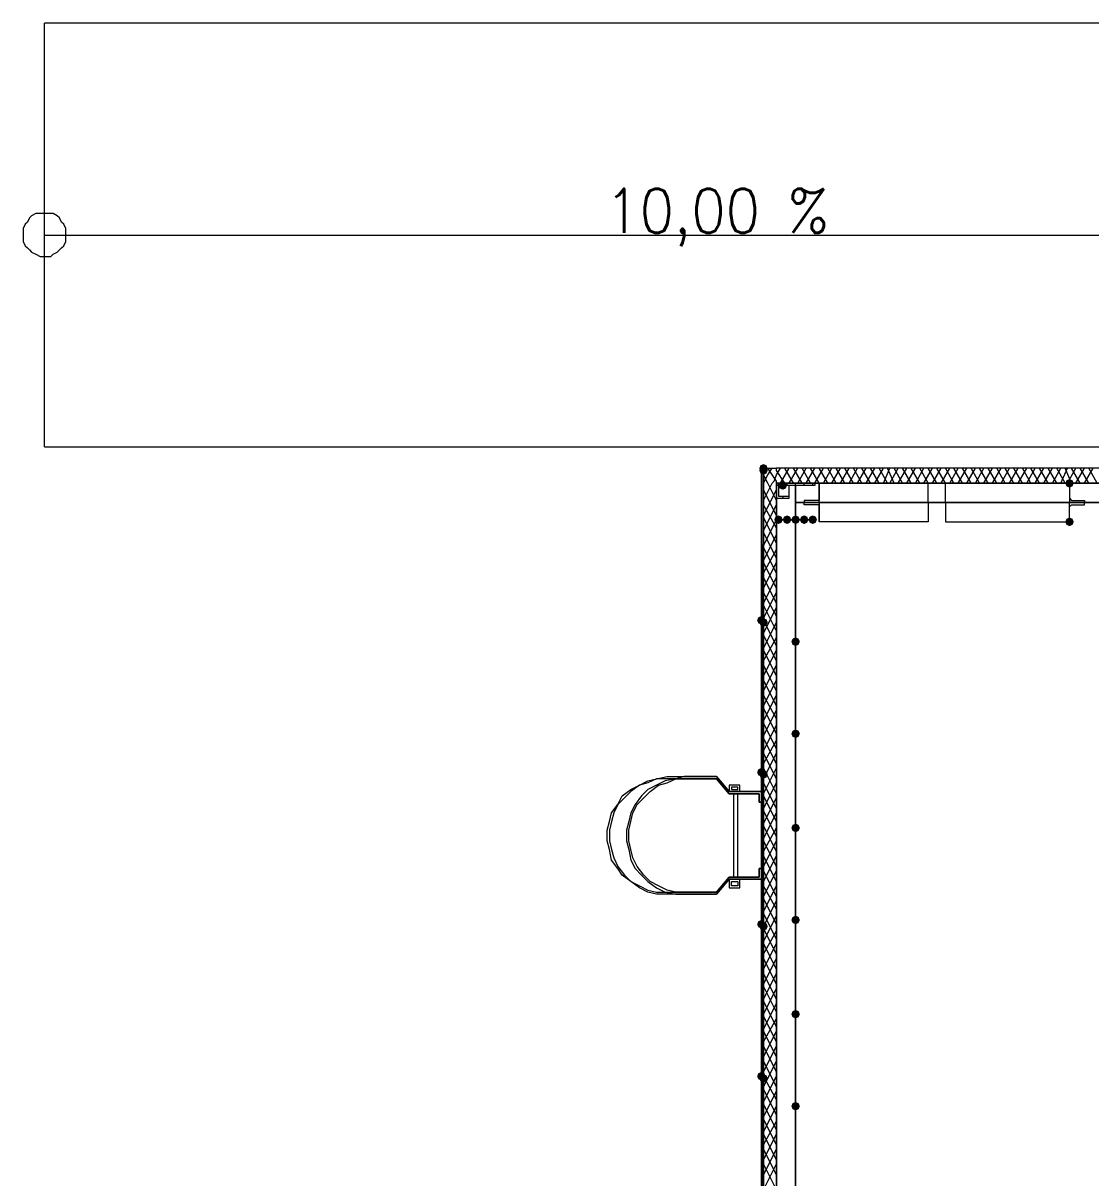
# Model space of a CAD drawing. Header units: millimetres. Extents: x 0 to 420, y 0 to 297.
# Drawn here: x 94.61 to 115.74, y 208.51 to 231.35 of the extents above; entities that cross this region are included whole.
import ezdxf

# ---------------------------------------------------------------- set-up
doc = ezdxf.new("R2010")
doc.units = ezdxf.units.MM
doc.styles.get("Standard").update_dxf_attribs({"font": 'STANDARD'})

msp = doc.modelspace()

# ---------------------------------------------------------------- hatches: boundary and pattern name
for color, points in [(254, [(109.347, 222.546333), (109.322129, 222.486537), (109.262333, 222.461667), (109.202538, 222.486537), (109.177667, 222.546333), (109.202537, 222.606129), (109.262333, 222.631), (109.322129, 222.606129)]), (254, [(109.347, 222.546333), (109.322129, 222.486537), (109.262333, 222.461667), (109.202538, 222.486537), (109.177667, 222.546333), (109.202537, 222.606129), (109.262333, 222.631), (109.322129, 222.606129)]), (7, [(109.347, 222.504), (109.322129, 222.444204), (109.262333, 222.419333), (109.202538, 222.444204), (109.177667, 222.504), (109.202537, 222.563796), (109.262333, 222.588667), (109.322129, 222.563796)]), (7, [(109.728, 222.207667), (109.703129, 222.147871), (109.643333, 222.123), (109.583537, 222.147871), (109.558667, 222.207667), (109.583537, 222.267462), (109.643333, 222.292333), (109.703129, 222.267463)]), (7, [(115.400667, 222.25), (115.375796, 222.190204), (115.316, 222.165333), (115.256204, 222.190204), (115.231333, 222.25), (115.256204, 222.309796), (115.316, 222.334667), (115.375796, 222.309796)]), (7, [(109.643333, 221.530333), (109.618463, 221.470537), (109.558667, 221.445667), (109.498871, 221.470537), (109.474, 221.530333), (109.498871, 221.590129), (109.558667, 221.615), (109.618462, 221.590129)]), (7, [(109.812667, 221.530333), (109.787796, 221.470537), (109.728, 221.445667), (109.668204, 221.470537), (109.643333, 221.530333), (109.668204, 221.590129), (109.728, 221.615), (109.787796, 221.590129)]), (7, [(109.982, 221.530333), (109.957129, 221.470537), (109.897333, 221.445667), (109.837538, 221.470537), (109.812667, 221.530333), (109.837537, 221.590129), (109.897333, 221.615), (109.957129, 221.590129)]), (7, [(110.151333, 221.530333), (110.126462, 221.470537), (110.066667, 221.445667), (110.006871, 221.470537), (109.982, 221.530333), (110.006871, 221.590129), (110.066667, 221.615), (110.126462, 221.590129)]), (7, [(110.320667, 221.530333), (110.295796, 221.470537), (110.236, 221.445667), (110.176204, 221.470537), (110.151333, 221.530333), (110.176204, 221.590129), (110.236, 221.615), (110.295796, 221.590129)]), (7, [(115.400667, 221.488), (115.375796, 221.428204), (115.316, 221.403333), (115.256204, 221.428204), (115.231333, 221.488), (115.256204, 221.547796), (115.316, 221.572667), (115.375796, 221.547796)]), (254, [(109.304667, 219.540667), (109.279796, 219.480871), (109.22, 219.456), (109.160204, 219.480871), (109.135333, 219.540667), (109.160204, 219.600462), (109.22, 219.625333), (109.279796, 219.600463)]), (254, [(109.347, 219.498333), (109.322129, 219.438538), (109.262333, 219.413667), (109.202538, 219.438538), (109.177667, 219.498333), (109.202537, 219.558129), (109.262333, 219.583), (109.322129, 219.558129)]), (7, [(109.982, 219.117333), (109.957129, 219.057537), (109.897333, 219.032667), (109.837538, 219.057537), (109.812667, 219.117333), (109.837537, 219.177129), (109.897333, 219.202), (109.957129, 219.177129)]), (7, [(109.982, 217.297), (109.957129, 217.237204), (109.897333, 217.212333), (109.837538, 217.237204), (109.812667, 217.297), (109.837537, 217.356796), (109.897333, 217.381667), (109.957129, 217.356796)]), (254, [(109.304667, 216.535), (109.279796, 216.475204), (109.22, 216.450333), (109.160204, 216.475204), (109.135333, 216.535), (109.160204, 216.594796), (109.22, 216.619667), (109.279796, 216.594796)]), (254, [(109.347, 216.492667), (109.322129, 216.432871), (109.262333, 216.408), (109.202538, 216.432871), (109.177667, 216.492667), (109.202537, 216.552462), (109.262333, 216.577333), (109.322129, 216.552463)]), (7, [(109.982, 215.434333), (109.957129, 215.374537), (109.897333, 215.349667), (109.837538, 215.374537), (109.812667, 215.434333), (109.837537, 215.494129), (109.897333, 215.519), (109.957129, 215.494129)]), (254, [(109.304667, 213.529333), (109.279796, 213.469538), (109.22, 213.444667), (109.160204, 213.469538), (109.135333, 213.529333), (109.160204, 213.589129), (109.22, 213.614), (109.279796, 213.589129)]), (254, [(109.347, 213.487), (109.322129, 213.427204), (109.262333, 213.402333), (109.202538, 213.427204), (109.177667, 213.487), (109.202537, 213.546796), (109.262333, 213.571667), (109.322129, 213.546796)]), (7, [(109.982, 213.614), (109.957129, 213.554204), (109.897333, 213.529333), (109.837538, 213.554204), (109.812667, 213.614), (109.837537, 213.673796), (109.897333, 213.698667), (109.957129, 213.673796)]), (7, [(109.982, 211.751333), (109.957129, 211.691537), (109.897333, 211.666667), (109.837538, 211.691537), (109.812667, 211.751333), (109.837537, 211.811129), (109.897333, 211.836), (109.957129, 211.811129)]), (254, [(109.304667, 210.523667), (109.279796, 210.463871), (109.22, 210.439), (109.160204, 210.463871), (109.135333, 210.523667), (109.160204, 210.583462), (109.22, 210.608333), (109.279796, 210.583463)]), (254, [(109.347, 210.481333), (109.322129, 210.421537), (109.262333, 210.396667), (109.202538, 210.421537), (109.177667, 210.481333), (109.202537, 210.541129), (109.262333, 210.566), (109.322129, 210.541129)]), (7, [(109.982, 209.931), (109.957129, 209.871204), (109.897333, 209.846333), (109.837538, 209.871204), (109.812667, 209.931), (109.837537, 209.990796), (109.897333, 210.015667), (109.957129, 209.990796)])]:
    msp.add_hatch(color=color).paths.add_polyline_path(points, flags=0)
h = msp.add_hatch(color=7)
h.paths.add_polyline_path([(109.262333, 222.546333), (109.22, 222.546333), (109.262333, 204.512333)], flags=0)
h.paths.add_polyline_path([(109.22, 222.546333), (109.262333, 204.512333), (109.22, 204.512333)], flags=0)

# ---------------------------------------------------------------- linework, layer by layer
at = {"color": 7, "lineweight": 0}
for points in [[(95.038333, 222.969667), (95.038333, 231.351667)], [(95.038333, 222.969667), (121.115667, 222.969667), (121.115667, 231.351667), (95.038333, 231.351667)], [(95.038333, 227.160667), (121.115667, 227.160667), (117.136333, 222.969667)], [(109.262333, 222.546333), (109.262333, 204.512333), (109.22, 222.546333), (109.22, 204.512333)], [(109.262333, 222.504), (109.262333, 222.546333)], [(109.262333, 222.546333), (109.516333, 222.546333)], [(109.262333, 222.546333), (109.262333, 105.579333)], [(109.347, 222.419333), (109.431667, 222.546333)], [(109.516333, 222.292333), (109.347, 222.546333)], [(109.516333, 222.504), (109.516333, 222.546333)], [(109.516333, 222.419333), (109.601, 222.546333)], [(122.936, 222.546333), (109.516333, 222.546333)], [(109.685667, 222.25), (109.516333, 222.504)], [(109.601, 222.25), (109.770333, 222.546333)], [(109.855, 222.25), (109.685667, 222.546333)], [(109.770333, 222.25), (109.939667, 222.546333)], [(110.024333, 222.25), (109.855, 222.546333)], [(109.939667, 222.25), (110.109, 222.546333)], [(110.193667, 222.25), (110.024333, 222.546333)], [(110.109, 222.25), (110.278333, 222.546333)], [(110.363, 222.25), (110.193667, 222.546333)], [(110.278333, 222.25), (110.447667, 222.546333)], [(110.532333, 222.25), (110.363, 222.546333)], [(110.447667, 222.25), (110.617, 222.546333)], [(110.701667, 222.25), (110.532333, 222.546333)], [(110.617, 222.25), (110.786333, 222.546333)], [(110.871, 222.25), (110.701667, 222.546333)], [(110.786333, 222.25), (110.955667, 222.546333)], [(111.040333, 222.25), (110.871, 222.546333)], [(110.955667, 222.25), (111.125, 222.546333)], [(111.209667, 222.25), (111.040333, 222.546333)], [(111.125, 222.25), (111.294333, 222.546333)], [(111.379, 222.25), (111.209667, 222.546333)], [(111.294333, 222.25), (111.463667, 222.546333)], [(111.548333, 222.25), (111.379, 222.546333)], [(111.463667, 222.25), (111.633, 222.546333)], [(111.717667, 222.25), (111.548333, 222.546333)], [(111.633, 222.25), (111.76, 222.546333)], [(111.844667, 222.25), (111.717667, 222.546333)], [(111.76, 222.25), (111.929333, 222.546333)], [(112.014, 222.25), (111.844667, 222.546333)], [(111.929333, 222.25), (112.098667, 222.546333)], [(112.183333, 222.25), (112.014, 222.546333)], [(112.098667, 222.25), (112.268, 222.546333)], [(112.352667, 222.25), (112.183333, 222.546333)], [(112.268, 222.25), (112.437333, 222.546333)], [(112.522, 222.25), (112.352667, 222.546333)], [(112.437333, 222.25), (112.606667, 222.546333)], [(112.691333, 222.25), (112.522, 222.546333)], [(112.606667, 222.25), (112.776, 222.546333)], [(112.860667, 222.25), (112.691333, 222.546333)], [(112.776, 222.25), (112.945333, 222.546333)], [(113.03, 222.25), (112.860667, 222.546333)], [(112.945333, 222.25), (113.114667, 222.546333)], [(113.199333, 222.25), (113.03, 222.546333)], [(113.114667, 222.25), (113.284, 222.546333)], [(113.368667, 222.25), (113.199333, 222.546333)], [(113.284, 222.25), (113.453333, 222.546333)], [(113.538, 222.25), (113.368667, 222.546333)], [(113.453333, 222.25), (113.622667, 222.546333)], [(113.707333, 222.25), (113.538, 222.546333)], [(113.622667, 222.25), (113.792, 222.546333)], [(113.876667, 222.25), (113.707333, 222.546333)], [(113.792, 222.25), (113.961333, 222.546333)], [(114.046, 222.25), (113.876667, 222.546333)], [(113.961333, 222.25), (114.130667, 222.546333)], [(114.215333, 222.25), (114.046, 222.546333)], [(114.130667, 222.25), (114.3, 222.546333)], [(114.384667, 222.25), (114.215333, 222.546333)], [(114.3, 222.25), (114.469333, 222.546333)], [(114.554, 222.25), (114.384667, 222.546333)], [(114.469333, 222.25), (114.638667, 222.546333)], [(114.723333, 222.25), (114.554, 222.546333)], [(114.638667, 222.25), (114.808, 222.546333)], [(114.892667, 222.25), (114.723333, 222.546333)], [(114.808, 222.25), (114.977333, 222.546333)], [(115.062, 222.25), (114.892667, 222.546333)], [(114.977333, 222.25), (115.146667, 222.546333)], [(115.231333, 222.25), (115.062, 222.546333)], [(115.146667, 222.25), (115.273667, 222.546333)], [(115.358333, 222.25), (115.231333, 222.546333)], [(115.273667, 222.25), (115.443, 222.546333)], [(115.527667, 222.25), (115.358333, 222.546333)], [(115.443, 222.25), (115.612333, 222.546333)], [(115.697, 222.25), (115.527667, 222.546333)], [(115.612333, 222.25), (115.781667, 222.546333)], [(115.866333, 222.25), (115.697, 222.546333)], [(109.262333, 222.25), (109.347, 222.419333)], [(109.347, 222.25), (109.262333, 222.419333)], [(109.262333, 222.207667), (109.262333, 222.25)], [(109.262333, 221.911333), (109.431667, 222.25)], [(109.516333, 221.911333), (109.347, 222.25)], [(109.431667, 222.25), (109.474, 222.292333)], [(109.474, 222.292333), (109.516333, 222.419333)], [(109.516333, 222.25), (109.516333, 222.292333)], [(109.516333, 222.207667), (109.516333, 222.25)], [(109.516333, 187.748333), (109.516333, 222.25)], [(109.516333, 222.25), (122.936, 222.25)], [(109.558667, 222.207667), (109.558667, 222.25)], [(109.728, 222.207667), (109.728, 222.25)], [(109.897333, 221.530333), (109.897333, 222.25)], [(110.066667, 222.207667), (110.066667, 222.25)], [(110.363, 221.869), (110.363, 222.25), (110.363, 221.953667), (110.363, 221.911333), (110.320667, 221.911333), (110.066667, 221.911333), (110.066667, 221.869), (110.363, 221.869), (112.522, 221.869), (112.522, 222.25), (110.363, 222.25)], [(110.236, 222.207667), (110.236, 222.25)], [(115.316, 222.25), (115.316, 221.953667), (115.358333, 221.911333), (115.612333, 221.911333), (115.612333, 221.869)], [(109.262333, 221.615), (109.516333, 222.123)], [(109.516333, 221.615), (109.262333, 222.123)], [(109.643333, 221.996), (109.643333, 221.953667)], [(109.262333, 221.318667), (109.516333, 221.826667)], [(109.516333, 221.361), (109.262333, 221.826667)], [(110.363, 221.869), (110.363, 221.488), (110.363, 221.530333), (110.363, 221.784333), (110.363, 221.826667), (110.320667, 221.826667), (110.066667, 221.826667), (110.066667, 221.869), (110.363, 221.869), (112.522, 221.869), (112.522, 221.488), (110.363, 221.488)], [(115.612333, 221.869), (115.316, 221.869)], [(115.316, 221.488), (115.316, 221.530333), (115.316, 221.784333), (115.358333, 221.826667), (115.612333, 221.826667), (115.612333, 221.869)], [(115.612333, 221.869), (115.316, 221.869)], [(109.516333, 221.064667), (109.262333, 221.572667)], [(109.262333, 221.022333), (109.516333, 221.530333)], [(109.516333, 220.768333), (109.262333, 221.276333)], [(109.262333, 220.726), (109.516333, 221.234)], [(109.516333, 220.472), (109.262333, 220.98)], [(109.262333, 220.472), (109.516333, 220.937667)], [(109.262333, 220.175667), (109.516333, 220.683667)], [(109.516333, 220.175667), (109.262333, 220.683667)], [(109.262333, 219.879333), (109.516333, 220.387333)], [(109.516333, 219.879333), (109.262333, 220.387333)], [(109.262333, 219.583), (109.516333, 220.091)], [(109.516333, 219.625333), (109.262333, 220.091)], [(109.516333, 219.329), (109.262333, 219.837)], [(109.262333, 219.286667), (109.516333, 219.794667)], [(109.516333, 219.032667), (109.262333, 219.540667)], [(109.262333, 218.990333), (109.516333, 219.498333)], [(109.516333, 218.736333), (109.262333, 219.244333)], [(109.262333, 218.736333), (109.516333, 219.202)], [(109.262333, 218.44), (109.516333, 218.948)], [(109.516333, 218.44), (109.262333, 218.948)], [(109.262333, 218.143667), (109.516333, 218.651667)], [(109.516333, 218.143667), (109.262333, 218.651667)], [(109.262333, 217.847333), (109.516333, 218.355333)], [(109.516333, 217.847333), (109.262333, 218.355333)], [(109.262333, 217.551), (109.516333, 218.059)], [(109.516333, 217.593333), (109.262333, 218.059)], [(109.516333, 217.297), (109.262333, 217.805)], [(109.262333, 217.254667), (109.516333, 217.762667)], [(109.516333, 217.000667), (109.262333, 217.508667)], [(109.262333, 216.958333), (109.516333, 217.466333)], [(109.516333, 216.704333), (109.262333, 217.212333)], [(109.262333, 216.704333), (109.516333, 217.17)], [(109.262333, 216.408), (109.516333, 216.916)], [(109.516333, 216.408), (109.262333, 216.916)], [(109.262333, 216.111667), (109.516333, 216.619667)], [(109.516333, 216.111667), (109.262333, 216.619667)], [(109.262333, 215.815333), (109.516333, 216.323333)], [(109.516333, 215.815333), (109.262333, 216.323333)], [(109.516333, 215.561333), (109.262333, 216.069333)], [(109.262333, 215.519), (109.516333, 216.027)], [(109.516333, 215.265), (109.262333, 215.773)], [(109.262333, 215.222667), (109.516333, 215.730667)], [(109.516333, 214.968667), (109.262333, 215.476667)], [(109.262333, 214.968667), (109.516333, 215.434333)], [(109.262333, 214.672333), (109.516333, 215.180333)], [(109.516333, 214.672333), (109.262333, 215.180333)], [(109.262333, 214.376), (109.516333, 214.884)], [(109.516333, 214.376), (109.262333, 214.884)], [(109.262333, 214.079667), (109.516333, 214.587667)], [(109.516333, 214.079667), (109.262333, 214.587667)], [(109.262333, 213.783333), (109.516333, 214.291333)], [(109.516333, 213.825667), (109.262333, 214.291333)], [(109.516333, 213.529333), (109.262333, 214.037333)], [(109.262333, 213.487), (109.516333, 213.995)], [(109.516333, 213.233), (109.262333, 213.741)], [(109.262333, 213.190667), (109.516333, 213.698667)], [(109.516333, 212.936667), (109.262333, 213.444667)], [(109.262333, 212.936667), (109.516333, 213.402333)], [(109.262333, 212.640333), (109.516333, 213.148333)], [(109.516333, 212.640333), (109.262333, 213.148333)], [(109.262333, 212.344), (109.516333, 212.852)], [(109.516333, 212.344), (109.262333, 212.852)], [(109.262333, 212.047667), (109.516333, 212.555667)], [(109.516333, 212.047667), (109.262333, 212.555667)], [(109.516333, 211.793667), (109.262333, 212.301667)], [(109.262333, 211.751333), (109.516333, 212.259333)], [(109.516333, 211.497333), (109.262333, 212.005333)], [(109.262333, 211.455), (109.516333, 211.963)], [(109.516333, 211.201), (109.262333, 211.709)], [(109.262333, 211.201), (109.516333, 211.666667)], [(109.262333, 210.904667), (109.516333, 211.412667)], [(109.516333, 210.904667), (109.262333, 211.412667)], [(109.262333, 210.608333), (109.516333, 211.116333)], [(109.516333, 210.608333), (109.262333, 211.116333)], [(109.262333, 210.312), (109.516333, 210.82)], [(109.516333, 210.312), (109.262333, 210.82)], [(109.262333, 210.015667), (109.516333, 210.523667)], [(109.516333, 210.058), (109.262333, 210.523667)], [(109.516333, 209.761667), (109.262333, 210.269667)], [(109.262333, 209.719333), (109.516333, 210.227333)], [(109.516333, 209.465333), (109.262333, 209.973333)], [(109.262333, 209.423), (109.516333, 209.931)], [(109.516333, 209.169), (109.262333, 209.677)], [(109.262333, 209.169), (109.516333, 209.634667)], [(109.262333, 208.872667), (109.516333, 209.380667)], [(109.516333, 208.872667), (109.262333, 209.380667)], [(109.262333, 208.576333), (109.516333, 209.084333)], [(109.516333, 208.576333), (109.262333, 209.084333)], [(109.262333, 208.28), (109.516333, 208.788)], [(109.516333, 208.28), (109.262333, 208.788)]]:
    msp.add_lwpolyline(points, dxfattribs=at)
for points in [[(95.461667, 227.160667), (95.461667, 227.245333), (95.461667, 227.287667), (95.419333, 227.372333), (95.377, 227.414667), (95.334667, 227.499333), (95.292333, 227.541667), (95.207667, 227.584), (95.165333, 227.584), (95.080667, 227.584), (94.996, 227.584), (94.953667, 227.584), (94.869, 227.584), (94.784333, 227.541667), (94.742, 227.499333), (94.699667, 227.414667), (94.657333, 227.372333), (94.615, 227.287667), (94.615, 227.245333), (94.615, 227.160667), (94.615, 227.076), (94.615, 227.033667), (94.657333, 226.949), (94.699667, 226.906667), (94.742, 226.864333), (94.784333, 226.822), (94.869, 226.779667), (94.953667, 226.737333), (94.996, 226.737333), (95.080667, 226.737333), (95.165333, 226.737333), (95.207667, 226.779667), (95.292333, 226.822), (95.334667, 226.864333), (95.377, 226.906667), (95.419333, 226.949), (95.461667, 227.033667), (95.461667, 227.076)], [(109.262333, 222.546333), (109.22, 222.546333), (109.262333, 204.512333)], [(109.22, 222.546333), (109.262333, 204.512333), (109.22, 204.512333)], [(109.262333, 204.512333), (109.262333, 222.546333), (109.22, 222.546333), (109.22, 204.512333)], [(109.262333, 204.512333), (109.262333, 222.546333), (109.22, 222.546333), (109.22, 204.512333)], [(110.278333, 221.530333), (109.516333, 221.530333), (109.897333, 221.530333), (109.897333, 222.207667), (109.516333, 222.207667), (109.516333, 222.25), (110.278333, 222.25), (110.278333, 222.207667), (109.897333, 222.207667), (109.897333, 221.530333)], [(394.335, 222.25), (260.265333, 222.25), (260.265333, 191.219667), (243.586, 191.219667), (243.586, 222.25), (109.516333, 222.25), (109.516333, 105.579333), (243.586, 105.579333), (243.586, 136.609667), (260.265333, 136.609667), (260.265333, 105.579333), (394.335, 105.579333)], [(112.860667, 222.25), (115.316, 222.25), (115.316, 221.869), (112.860667, 221.869)], [(109.770333, 222.207667), (109.558667, 222.207667), (109.558667, 221.996), (109.770333, 221.996), (109.770333, 222.207667), (109.516333, 222.207667), (109.516333, 221.953667), (109.770333, 221.953667)], [(243.586, 221.869), (243.586, 191.219667), (260.265333, 191.219667), (260.265333, 221.869), (393.954, 221.869), (393.954, 105.918), (260.265333, 105.918), (260.265333, 136.609667), (243.586, 136.609667), (243.586, 105.918), (109.897333, 105.918), (109.897333, 221.869)], [(112.860667, 221.488), (115.316, 221.488), (115.316, 221.869), (112.860667, 221.869)], [(109.22, 214.63), (109.177667, 214.63), (109.177667, 214.460667), (108.585, 214.460667), (108.331, 214.164333), (107.696, 214.164333), (107.526667, 214.164333), (107.357333, 214.206667), (107.188, 214.291333), (107.018667, 214.376), (106.891667, 214.503), (106.764667, 214.672333), (106.68, 214.841667), (106.637667, 215.011), (106.595333, 215.180333), (106.595333, 215.392), (106.637667, 215.561333), (106.68, 215.730667), (106.764667, 215.9), (106.891667, 216.027), (107.018667, 216.154), (107.188, 216.281), (107.357333, 216.323333), (107.526667, 216.408), (107.696, 216.408), (108.331, 216.408), (108.585, 216.111667), (109.177667, 216.111667), (109.177667, 215.942333), (109.22, 215.942333), (109.22, 216.154), (108.585, 216.154), (108.331, 216.450333), (107.696, 216.450333), (107.526667, 216.408), (107.315, 216.365667), (107.145667, 216.281), (106.976333, 216.196333), (106.849333, 216.069333), (106.722333, 215.9), (106.637667, 215.730667), (106.595333, 215.561333), (106.553, 215.392), (106.553, 215.180333), (106.595333, 215.011), (106.637667, 214.799333), (106.722333, 214.63), (106.849333, 214.503), (106.976333, 214.376), (107.145667, 214.249), (107.315, 214.164333), (107.526667, 214.122), (107.696, 214.122), (108.331, 214.122), (108.585, 214.418333), (109.22, 214.418333), (109.22, 214.63), (109.22, 214.418333), (108.585, 214.418333), (108.331, 214.122), (107.357333, 214.122), (107.145667, 214.122), (106.976333, 214.164333), (106.807, 214.249), (106.637667, 214.376), (106.468333, 214.503), (106.383667, 214.63), (106.256667, 214.799333), (106.214333, 215.011), (106.172, 215.180333), (106.172, 215.392), (106.214333, 215.561333), (106.256667, 215.730667), (106.383667, 215.9), (106.468333, 216.069333), (106.637667, 216.196333), (106.807, 216.281), (106.976333, 216.365667), (107.145667, 216.408), (107.357333, 216.450333), (108.331, 216.450333), (108.585, 216.154), (109.22, 216.154), (109.22, 215.942333), (109.177667, 215.942333), (109.177667, 216.111667), (108.585, 216.111667), (108.331, 216.408), (107.357333, 216.408), (107.145667, 216.408), (106.976333, 216.323333), (106.807, 216.281), (106.637667, 216.154), (106.510667, 216.027), (106.383667, 215.9), (106.299, 215.730667), (106.256667, 215.561333), (106.214333, 215.392), (106.214333, 215.180333), (106.256667, 215.011), (106.299, 214.841667), (106.383667, 214.672333), (106.510667, 214.503), (106.637667, 214.376), (106.807, 214.291333), (106.976333, 214.206667), (107.145667, 214.164333), (107.357333, 214.164333), (108.331, 214.164333), (108.585, 214.460667), (109.177667, 214.460667), (109.177667, 214.63)], [(108.796667, 216.154), (108.796667, 216.281), (108.585, 216.281), (108.585, 216.154)], [(108.754333, 216.196333), (108.754333, 216.238667), (108.627333, 216.238667), (108.627333, 216.196333)], [(108.754333, 216.111667), (108.669667, 216.111667), (108.669667, 214.460667), (108.754333, 214.460667)], [(108.796667, 214.418333), (108.585, 214.418333), (108.585, 214.249), (108.796667, 214.249)], [(108.754333, 214.376), (108.754333, 214.291333), (108.627333, 214.291333), (108.627333, 214.376)]]:
    msp.add_lwpolyline(points, close=True, dxfattribs=at)
at = {"color": 43, "lineweight": 0}
msp.add_lwpolyline([(109.516333, 222.25), (109.516333, 187.748333), (138.726333, 187.748333), (138.726333, 222.25)], close=True, dxfattribs=at)
at = {"color": 254, "lineweight": 0}
msp.add_lwpolyline([(243.586, 221.869), (109.897333, 221.869), (109.897333, 105.918), (243.586, 105.918), (243.586, 136.609667), (260.265333, 136.609667), (260.265333, 105.918), (393.954, 105.918), (393.954, 221.869), (260.265333, 221.869), (260.265333, 191.219667), (243.586, 191.219667)], close=True, dxfattribs=at)

# ---------------------------------------------------------------- texts
at = {"color": 7, "insert": (106.129672, 228.075033), "char_height": 0.872032, "width": 4.28749067, "attachment_point": 1}
msp.add_mtext('10,00 %', dxfattribs=at)

doc.saveas('drawing.dxf')
